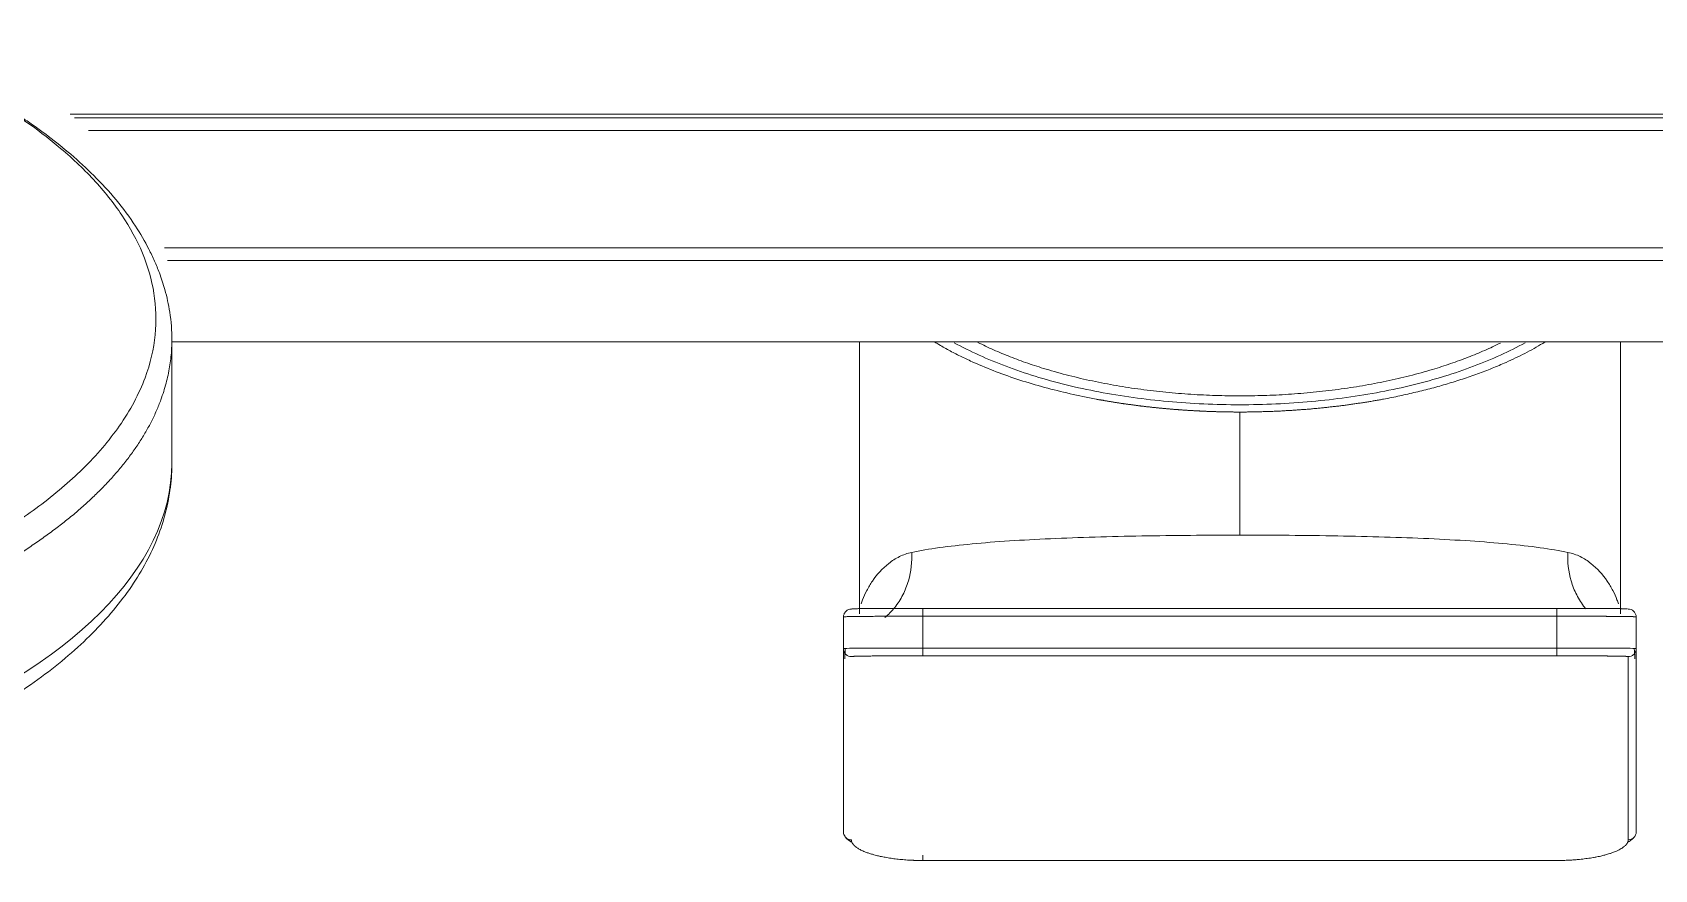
# Model space of a CAD drawing. Header units: millimetres. Extents: x 17284 to 19660, y -6011 to -2651.
# Drawn here: x 18099.6 to 18201.9, y -3517.3 to -3464.5 of the extents above; entities that cross this region are included whole.
import ezdxf

# ---------------------------------------------------------------- set-up
doc = ezdxf.new("R2010")
doc.units = ezdxf.units.MM

msp = doc.modelspace()

# ---------------------------------------------------------------- linework, layer by layer
at = {"linetype": 'Continuous', "lineweight": 18}
for p, q in [((18230.02, -3469.69), (18102, -3469.69)), ((18230.04, -3469.92), (18102.27, -3469.92)), ((18230.01, -3470.73), (18103.16, -3470.73)), ((18230.01, -3478.13), (18107.95, -3478.13)), ((18230.01, -3478.92), (18108.14, -3478.92))]:
    msp.add_line(p, q, dxfattribs=at)
at = {"linetype": 'Continuous', "lineweight": 18, "extrusion": (-1, -2.22045e-16, 0)}
msp.add_line((18108.42, -3491.7, 0), (18108.42, -3483.94, 0), dxfattribs=at)
at = {"linetype": 'Continuous', "lineweight": 18, "extrusion": (-1.22465e-16, -1, 0)}
for p, q in [((18108.42, -3484.06), (18243.82, -3484.06)), ((18151.78, -3484.06), (18151.78, -3501.2)), ((18199.78, -3501.2), (18199.78, -3484.06)), ((18195.78, -3500.86), (18155.78, -3500.86)), ((18150.78, -3501.4), (18150.78, -3503.4)), ((18200.78, -3503.4), (18200.78, -3501.4)), ((18195.78, -3516.76), (18155.78, -3516.76))]:
    msp.add_line(p, q, dxfattribs=at)
at = {"linetype": 'Continuous', "lineweight": 13, "extrusion": (-1.22465e-16, -1, 0)}
for p, q in [((18175.78, -3496.24), (18175.78, -3488.48)), ((18155.78, -3501.36), (18155.78, -3503.36)), ((18195.78, -3501.36), (18155.78, -3501.36)), ((18195.78, -3501.36), (18195.78, -3503.36)), ((18195.78, -3503.36), (18155.78, -3503.36)), ((18155.78, -3503.86), (18195.78, -3503.86)), ((18200.28, -3503.9), (18200.28, -3515.45))]:
    msp.add_line(p, q, dxfattribs=at)
at = {"linetype": 'Continuous', "lineweight": 13}
msp.add_ellipse((18051.16, -3491.7, 0), major_axis=(-57.25, 0), ratio=0.422618, start_param=0.000073, end_param=3.141541, dxfattribs=at)
for points, knots in [([(18059.82, -3506.16, 0), (18059.95, -3506.15, 0), (18060.23, -3506.13, 0), (18060.67, -3506.1, 0), (18061.13, -3506.07, 0), (18061.63, -3506.03, 0), (18062.16, -3505.98, 0), (18062.72, -3505.93, 0), (18063.31, -3505.88, 0), (18063.93, -3505.81, 0), (18064.59, -3505.75, 0), (18065.27, -3505.67, 0), (18065.99, -3505.59, 0), (18066.73, -3505.5, 0), (18067.51, -3505.41, 0), (18068.31, -3505.3, 0), (18069.14, -3505.19, 0), (18070, -3505.06, 0), (18070.88, -3504.93, 0), (18071.79, -3504.78, 0), (18072.73, -3504.63, 0), (18073.68, -3504.45, 0), (18074.66, -3504.27, 0), (18075.66, -3504.07, 0), (18077.39, -3503.71, 0), (18079.95, -3503.11, 0), (18083.43, -3502.17, 0), (18087.2, -3500.96, 0), (18090.77, -3499.58, 0), (18094.11, -3498.05, 0), (18097.19, -3496.38, 0), (18100.21, -3494.37, 0), (18102.98, -3492.02, 0), (18105.3, -3489.3, 0), (18106.82, -3486.46, 0), (18107.48, -3483.64, 0), (18107.4, -3481.01, 0), (18106.68, -3478.48, 0), (18105.37, -3476.08, 0), (18103.58, -3473.83, 0), (18100.87, -3471.28, 0), (18096.85, -3468.48, 0), (18092.65, -3466.35, 0), (18090.1, -3465.27, 0), (18089.67, -3465.09, 0)], [0, 0, 0, 0, 0.003238, 0.006737, 0.010498, 0.014522, 0.018811, 0.023366, 0.028186, 0.033273, 0.038627, 0.044247, 0.050134, 0.056289, 0.06271, 0.069396, 0.076349, 0.083567, 0.091049, 0.098795, 0.106804, 0.115076, 0.123609, 0.132402, 0.141455, 0.169459, 0.202273, 0.239879, 0.282255, 0.317245, 0.357047, 0.401629, 0.450961, 0.505009, 0.563719, 0.614648, 0.663951, 0.711631, 0.757703, 0.802185, 0.84508, 0.914434, 0.985729, 1, 1, 1, 1]), ([(18175.78, -3488.48), (18175.75, -3488.48), (18175.7, -3488.48), (18175.62, -3488.48), (18175.54, -3488.48), (18175.47, -3488.48), (18175.39, -3488.48), (18175.31, -3488.47), (18175.24, -3488.47), (18175.16, -3488.47), (18175.08, -3488.47), (18175, -3488.47), (18174.93, -3488.47), (18174.85, -3488.47), (18174.77, -3488.47), (18174.69, -3488.47), (18174.62, -3488.46), (18174.54, -3488.46), (18174.46, -3488.46), (18174.39, -3488.46), (18174.31, -3488.46), (18174.23, -3488.45), (18174.15, -3488.45), (18174.08, -3488.45), (18174, -3488.45), (18173.92, -3488.44), (18173.84, -3488.44), (18173.77, -3488.44), (18173.69, -3488.44), (18173.61, -3488.43), (18173.54, -3488.43), (18173.46, -3488.43), (18173.38, -3488.42), (18173.3, -3488.42), (18173.23, -3488.41), (18173.15, -3488.41), (18173.07, -3488.41), (18172.99, -3488.4), (18172.92, -3488.4), (18172.84, -3488.39), (18172.76, -3488.39), (18172.69, -3488.39), (18172.61, -3488.38), (18172.53, -3488.38), (18172.45, -3488.37), (18172.38, -3488.37), (18172.3, -3488.36), (18172.22, -3488.36), (18172.15, -3488.35), (18172.07, -3488.34), (18171.99, -3488.34), (18171.92, -3488.33), (18171.84, -3488.33), (18171.76, -3488.32), (18171.68, -3488.32), (18171.61, -3488.31), (18171.53, -3488.3), (18171.45, -3488.3), (18171.38, -3488.29), (18171.3, -3488.28), (18171.22, -3488.28), (18171.15, -3488.27), (18171.07, -3488.26), (18170.99, -3488.26), (18170.92, -3488.25), (18170.84, -3488.24), (18170.76, -3488.23), (18170.69, -3488.23), (18170.61, -3488.22), (18170.53, -3488.21), (18170.46, -3488.2), (18170.38, -3488.2), (18170.31, -3488.19), (18170.23, -3488.18), (18170.15, -3488.17), (18170.08, -3488.16), (18170, -3488.15), (18169.92, -3488.15), (18169.85, -3488.14), (18169.77, -3488.13), (18169.7, -3488.12), (18169.62, -3488.11), (18169.54, -3488.1), (18169.47, -3488.09), (18169.39, -3488.08), (18169.32, -3488.07), (18169.24, -3488.06), (18169.17, -3488.05), (18169.09, -3488.04), (18169.02, -3488.03), (18168.94, -3488.02), (18168.86, -3488.01), (18168.79, -3488), (18168.71, -3487.99), (18168.64, -3487.98), (18168.56, -3487.97), (18168.49, -3487.96), (18168.41, -3487.95), (18168.34, -3487.94), (18168.26, -3487.93), (18168.19, -3487.91), (18168.11, -3487.9), (18168.04, -3487.89), (18167.97, -3487.88), (18167.89, -3487.87), (18167.82, -3487.86), (18167.74, -3487.84), (18167.67, -3487.83), (18167.59, -3487.82), (18167.52, -3487.81), (18167.44, -3487.8), (18167.37, -3487.78), (18167.3, -3487.77), (18167.22, -3487.76), (18167.15, -3487.74), (18167.08, -3487.73), (18167, -3487.72), (18166.93, -3487.71), (18166.85, -3487.69), (18166.78, -3487.68), (18166.18, -3487.57), (18165.05, -3487.33), (18163.44, -3486.93), (18161.88, -3486.47), (18160.38, -3485.94), (18159.18, -3485.44), (18158.23, -3485), (18157.5, -3484.63), (18156.94, -3484.31), (18156.62, -3484.12), (18156.54, -3484.07)], [0, 0, 0, 0, 0.003373, 0.006746, 0.01012, 0.013495, 0.016871, 0.020247, 0.023625, 0.027003, 0.030382, 0.033761, 0.037142, 0.040523, 0.043905, 0.047288, 0.050672, 0.054057, 0.057442, 0.060828, 0.064216, 0.067604, 0.070993, 0.074383, 0.077774, 0.081165, 0.084558, 0.087952, 0.091346, 0.094742, 0.098138, 0.101535, 0.104934, 0.108333, 0.111733, 0.115134, 0.118537, 0.12194, 0.125344, 0.128749, 0.132156, 0.135563, 0.138971, 0.142381, 0.145791, 0.149203, 0.152615, 0.156029, 0.159443, 0.162859, 0.166276, 0.169694, 0.173113, 0.176533, 0.179955, 0.183377, 0.186801, 0.190225, 0.193651, 0.197078, 0.200506, 0.203936, 0.207366, 0.210798, 0.214231, 0.217665, 0.2211, 0.224537, 0.227975, 0.231414, 0.234854, 0.238295, 0.241738, 0.245182, 0.248627, 0.252074, 0.255521, 0.258971, 0.262421, 0.265873, 0.269325, 0.27278, 0.276235, 0.279692, 0.28315, 0.28661, 0.290071, 0.293533, 0.296997, 0.300462, 0.303928, 0.307396, 0.310865, 0.314336, 0.317807, 0.321281, 0.324756, 0.328232, 0.331709, 0.335188, 0.338669, 0.342151, 0.345634, 0.349119, 0.352605, 0.356093, 0.359582, 0.363073, 0.366565, 0.370059, 0.373554, 0.377051, 0.380549, 0.384049, 0.387551, 0.391054, 0.394558, 0.398064, 0.401572, 0.405081, 0.408591, 0.488495, 0.570299, 0.654073, 0.739881, 0.827782, 0.876829, 0.927353, 0.979363, 1, 1, 1, 1]), ([(18193.78, -3484.11), (18193.29, -3484.38), (18191.73, -3485.16), (18188.76, -3486.28), (18184.71, -3487.28), (18180.33, -3487.88), (18175.78, -3488.09), (18171.22, -3487.88), (18166.84, -3487.28), (18162.79, -3486.28), (18159.82, -3485.16), (18158.26, -3484.38), (18157.77, -3484.11)], [0, 0, 0, 0, 0.056123, 0.167092, 0.278061, 0.389031, 0.5, 0.610969, 0.721939, 0.832908, 0.943877, 1, 1, 1, 1]), ([(18195.01, -3484.07), (18194.97, -3484.1), (18194.57, -3484.34), (18193.79, -3484.78), (18192.7, -3485.3), (18191.7, -3485.72), (18190.78, -3486.08), (18189.84, -3486.4), (18188.88, -3486.7), (18187.9, -3486.98), (18186.89, -3487.23), (18185.88, -3487.46), (18185.15, -3487.61), (18184.71, -3487.69), (18184.58, -3487.71), (18184.45, -3487.74), (18184.31, -3487.76), (18184.18, -3487.78), (18184.05, -3487.81), (18183.91, -3487.83), (18183.78, -3487.85), (18183.64, -3487.87), (18183.51, -3487.89), (18183.38, -3487.91), (18183.24, -3487.93), (18183.11, -3487.95), (18182.97, -3487.97), (18182.83, -3487.99), (18182.7, -3488.01), (18182.56, -3488.03), (18182.43, -3488.05), (18182.29, -3488.07), (18182.15, -3488.08), (18182.02, -3488.1), (18181.88, -3488.12), (18181.74, -3488.13), (18181.61, -3488.15), (18181.47, -3488.16), (18181.33, -3488.18), (18181.19, -3488.19), (18181.06, -3488.21), (18180.92, -3488.22), (18180.78, -3488.24), (18180.64, -3488.25), (18180.51, -3488.26), (18180.37, -3488.27), (18180.23, -3488.29), (18180.09, -3488.3), (18179.95, -3488.31), (18179.81, -3488.32), (18179.67, -3488.33), (18179.54, -3488.34), (18179.4, -3488.35), (18179.26, -3488.36), (18179.12, -3488.37), (18178.98, -3488.38), (18178.84, -3488.39), (18178.7, -3488.39), (18178.56, -3488.4), (18178.42, -3488.41), (18178.28, -3488.42), (18178.14, -3488.42), (18178.01, -3488.43), (18177.87, -3488.44), (18177.73, -3488.44), (18177.59, -3488.45), (18177.45, -3488.45), (18177.31, -3488.45), (18177.17, -3488.46), (18177.03, -3488.46), (18176.89, -3488.47), (18176.75, -3488.47), (18176.61, -3488.47), (18176.47, -3488.47), (18176.33, -3488.47), (18176.19, -3488.48), (18176.05, -3488.48), (18175.92, -3488.48), (18175.82, -3488.48), (18175.78, -3488.48)], [0, 0, 0, 0, 0.009536, 0.092544, 0.17176, 0.226978, 0.281371, 0.334951, 0.387735, 0.439737, 0.490974, 0.541461, 0.591217, 0.597548, 0.603875, 0.610196, 0.616512, 0.622824, 0.62913, 0.635431, 0.641728, 0.64802, 0.654307, 0.660589, 0.666867, 0.673139, 0.679408, 0.685671, 0.69193, 0.698185, 0.704435, 0.710681, 0.716922, 0.723159, 0.729392, 0.73562, 0.741845, 0.748065, 0.75428, 0.760492, 0.7667, 0.772904, 0.779103, 0.785299, 0.791491, 0.797679, 0.803863, 0.810044, 0.816221, 0.822394, 0.828563, 0.834729, 0.840891, 0.84705, 0.853205, 0.859357, 0.865505, 0.87165, 0.877792, 0.883931, 0.890066, 0.896198, 0.902327, 0.908453, 0.914576, 0.920696, 0.926813, 0.932927, 0.939038, 0.945146, 0.951252, 0.957354, 0.963454, 0.969552, 0.975646, 0.981739, 0.987828, 0.993915, 1, 1, 1, 1]), ([(18175.78, -3496.24), (18173.7, -3496.24), (18171.61, -3496.26), (18168.59, -3496.31), (18167.61, -3496.34), (18165.68, -3496.39), (18164.74, -3496.43), (18162.94, -3496.51), (18162.07, -3496.55), (18160.42, -3496.66), (18158.85, -3496.79), (18156.77, -3497.02), (18155.61, -3497.22), (18155.09, -3497.33)], [0, 0, 0, 0, 0.25, 0.25, 0.375, 0.375, 0.5, 0.5, 0.625, 0.625, 0.75, 0.875, 1, 1, 1, 1]), ([(18196.47, -3497.33), (18195.41, -3497.11), (18193.48, -3496.85), (18190.34, -3496.6), (18186.85, -3496.41), (18183, -3496.3), (18178.89, -3496.25), (18176.82, -3496.24), (18175.78, -3496.24), (18175.78, -3496.24)], [0, 0, 0, 0, 0.249991, 0.374987, 0.499982, 0.749973, 0.874969, 0.999965, 1, 1, 1, 1]), ([(18155.09, -3497.33), (18154.81, -3497.39), (18154.29, -3497.57), (18153.4, -3498.15), (18152.71, -3498.93), (18152.23, -3499.74), (18152.01, -3500.23), (18151.92, -3500.5), (18151.9, -3500.58)], [0, 0, 0, 0, 0.153953, 0.307905, 0.615811, 0.769764, 0.923716, 1, 1, 1, 1]), ([(18153.39, -3501.44), (18153.61, -3501.26), (18154.04, -3500.82), (18154.55, -3500.02), (18155.02, -3498.83), (18155.11, -3497.9), (18155.09, -3497.33)], [0, 0, 0, 0, 0.19565, 0.396912, 0.598174, 1, 1, 1, 1]), ([(18196.47, -3497.33), (18196.44, -3497.9), (18196.53, -3498.84), (18197, -3500.03), (18197.36, -3500.59), (18197.58, -3500.86), (18197.61, -3500.89)], [0, 0, 0, 0, 0.485828, 0.728981, 0.972135, 1, 1, 1, 1]), ([(18199.66, -3500.58), (18199.63, -3500.5), (18199.54, -3500.23), (18199.32, -3499.74), (18198.84, -3498.93), (18198.16, -3498.15), (18197.27, -3497.57), (18196.75, -3497.39), (18196.47, -3497.33)], [0, 0, 0, 0, 0.07671, 0.230592, 0.384473, 0.692237, 0.846118, 1, 1, 1, 1]), ([(18155.78, -3500.86), (18155.78, -3500.86), (18155.78, -3500.86), (18155.78, -3500.88), (18155.78, -3500.88), (18155.78, -3500.91), (18155.78, -3500.93), (18155.78, -3500.96), (18155.78, -3500.98), (18155.78, -3501.03), (18155.78, -3501.05), (18155.78, -3501.11), (18155.78, -3501.14), (18155.78, -3501.2), (18155.78, -3501.23), (18155.78, -3501.29), (18155.78, -3501.33), (18155.78, -3501.36)], [0, 0, 0, 0, 0.125, 0.125, 0.25, 0.25, 0.375, 0.375, 0.5, 0.5, 0.625, 0.625, 0.75, 0.75, 0.875, 0.875, 1, 1, 1, 1]), ([(18195.78, -3500.86), (18195.78, -3500.86), (18195.78, -3500.88), (18195.78, -3500.99), (18195.78, -3501.17), (18195.78, -3501.3), (18195.78, -3501.36)], [0, 0, 0, 0, 0.249564, 0.49971, 0.749856, 1, 1, 1, 1]), ([(18150.87, -3501.39), (18150.86, -3501.39), (18150.84, -3501.39), (18150.79, -3501.4), (18150.78, -3501.4), (18150.78, -3501.4)], [0, 0, 0, 0, 0.251147, 0.251147, 1, 1, 1, 1]), ([(18200.78, -3501.4), (18200.78, -3501.4), (18200.78, -3501.4), (18200.78, -3501.4), (18200.78, -3501.4), (18200.77, -3501.4), (18200.77, -3501.4), (18200.77, -3501.4), (18200.77, -3501.4), (18200.77, -3501.4), (18200.77, -3501.4), (18200.76, -3501.4), (18200.76, -3501.4), (18200.76, -3501.4), (18200.76, -3501.4), (18200.75, -3501.4), (18200.75, -3501.39), (18200.74, -3501.39), (18200.74, -3501.39), (18200.73, -3501.39), (18200.73, -3501.39), (18200.72, -3501.39), (18200.72, -3501.39), (18200.71, -3501.39), (18200.71, -3501.39), (18200.7, -3501.39), (18200.69, -3501.39), (18200.69, -3501.39), (18200.68, -3501.39), (18200.68, -3501.39), (18200.68, -3501.39)], [0, 0, 0, 0, 0.03463, 0.069444, 0.104442, 0.139623, 0.174987, 0.210535, 0.246267, 0.282183, 0.318282, 0.354564, 0.39103, 0.42768, 0.464513, 0.50153, 0.538731, 0.576115, 0.613683, 0.651434, 0.689369, 0.727487, 0.765789, 0.804275, 0.842944, 0.881797, 0.920834, 0.960054, 0.999457, 1, 1, 1, 1]), ([(18150.78, -3503.4), (18150.78, -3503.46), (18150.8, -3503.59), (18150.91, -3503.77), (18151.09, -3503.88), (18151.22, -3503.9), (18151.28, -3503.9)], [0, 0, 0, 0, 0.25031, 0.500619, 0.750929, 1, 1, 1, 1]), ([(18155.78, -3503.36), (18155.78, -3503.39), (18155.78, -3503.42), (18155.78, -3503.49), (18155.78, -3503.52), (18155.78, -3503.58), (18155.78, -3503.61), (18155.78, -3503.66), (18155.78, -3503.69), (18155.78, -3503.74), (18155.78, -3503.76), (18155.78, -3503.79), (18155.78, -3503.81), (18155.78, -3503.83), (18155.78, -3503.84), (18155.78, -3503.86), (18155.78, -3503.86), (18155.78, -3503.86)], [0, 0, 0, 0, 0.125, 0.125, 0.25, 0.25, 0.375, 0.375, 0.5, 0.5, 0.625, 0.625, 0.75, 0.75, 0.875, 0.875, 1, 1, 1, 1]), ([(18195.78, -3503.36), (18195.78, -3503.42), (18195.78, -3503.55), (18195.78, -3503.72), (18195.78, -3503.84), (18195.78, -3503.86), (18195.78, -3503.86)], [0, 0, 0, 0, 0.250301, 0.500614, 0.750926, 1, 1, 1, 1]), ([(18200.28, -3503.9), (18200.33, -3503.9), (18200.46, -3503.88), (18200.64, -3503.77), (18200.75, -3503.59), (18200.78, -3503.46), (18200.78, -3503.4)], [0, 0, 0, 0, 0.249074, 0.499386, 0.749699, 1, 1, 1, 1]), ([(18150.78, -3514.97), (18150.78, -3515.01), (18150.78, -3515.04), (18150.79, -3515.1), (18150.8, -3515.13), (18150.83, -3515.19), (18150.84, -3515.22), (18150.88, -3515.27), (18150.9, -3515.29), (18150.95, -3515.34), (18150.97, -3515.36), (18151.03, -3515.39), (18151.05, -3515.41), (18151.11, -3515.43), (18151.15, -3515.44), (18151.21, -3515.45), (18151.24, -3515.45), (18151.28, -3515.45)], [0, 0, 0, 0, 0.125, 0.125, 0.25, 0.25, 0.375, 0.375, 0.5, 0.5, 0.625, 0.625, 0.75, 0.75, 0.875, 0.875, 1, 1, 1, 1])]:
    msp.add_open_spline(points, degree=3, knots=knots, dxfattribs=at)
at = {"linetype": 'Continuous', "lineweight": 18}
for points, knots in [([(18108.42, -3483.94, 0), (18108.42, -3483.35, 0), (18108.34, -3482.29, 0), (18108.03, -3480.87, 0), (18107.68, -3479.8, 0), (18107.33, -3478.95, 0), (18106.86, -3477.96, 0), (18106.11, -3476.67, 0), (18104.96, -3475.11, 0), (18103.57, -3473.61, 0), (18102.12, -3472.27, 0), (18100.7, -3471.13, 0), (18099.52, -3470.28, 0), (18098.46, -3469.57, 0), (18097.38, -3468.89, 0), (18095.87, -3468.01, 0), (18093.88, -3466.96, 0), (18091.33, -3465.77, 0), (18089.38, -3464.96, 0), (18088.29, -3464.55, 0)], [0, 0, 0, 0, 0.076392, 0.138227, 0.185277, 0.218904, 0.253388, 0.32074, 0.399442, 0.474931, 0.542678, 0.602882, 0.655539, 0.682552, 0.721231, 0.772198, 0.835513, 0.911386, 1, 1, 1, 1]), ([(18108.42, -3483.94, 0), (18108.42, -3484.16, 0), (18108.4, -3484.73, 0), (18108.29, -3485.64, 0), (18108.07, -3486.67, 0), (18107.78, -3487.59, 0), (18107.46, -3488.39, 0), (18107.14, -3489.07, 0), (18106.78, -3489.73, 0), (18106.38, -3490.38, 0), (18105.94, -3491.03, 0), (18105.46, -3491.66, 0), (18104.95, -3492.28, 0), (18104.4, -3492.89, 0), (18103.82, -3493.49, 0), (18103.21, -3494.07, 0), (18102.57, -3494.65, 0), (18101.89, -3495.21, 0), (18101.2, -3495.76, 0), (18100.47, -3496.29, 0), (18099.72, -3496.82, 0), (18098.95, -3497.33, 0), (18098.16, -3497.82, 0), (18097.34, -3498.31, 0), (18096.51, -3498.78, 0), (18095.66, -3499.23, 0), (18094.79, -3499.68, 0), (18093.9, -3500.11, 0), (18093, -3500.52, 0), (18092.09, -3500.93, 0), (18091.17, -3501.32, 0), (18090.23, -3501.7, 0), (18089.29, -3502.06, 0), (18088.34, -3502.41, 0), (18087.38, -3502.75, 0), (18086.41, -3503.08, 0), (18085.44, -3503.39, 0), (18084.46, -3503.7, 0), (18083.48, -3503.99, 0), (18082.5, -3504.26, 0), (18081.51, -3504.53, 0), (18080.53, -3504.79, 0), (18079.54, -3505.03, 0), (18078.55, -3505.26, 0), (18077.57, -3505.48, 0), (18076.59, -3505.69, 0), (18075.61, -3505.89, 0), (18074.63, -3506.08, 0), (18073.66, -3506.26, 0), (18072.7, -3506.43, 0), (18071.74, -3506.59, 0), (18070.78, -3506.74, 0), (18069.83, -3506.88, 0), (18068.89, -3507.01, 0), (18067.96, -3507.14, 0), (18067.04, -3507.25, 0), (18066.12, -3507.36, 0), (18065.21, -3507.46, 0), (18064.32, -3507.55, 0), (18063.43, -3507.63, 0), (18062.55, -3507.71, 0), (18061.69, -3507.78, 0), (18060.83, -3507.84, 0), (18060.26, -3507.88, 0), (18059.98, -3507.9, 0)], [0, 0, 0, 0, 0.019619, 0.049202, 0.079313, 0.109952, 0.130093, 0.150066, 0.16987, 0.189506, 0.208974, 0.228274, 0.247406, 0.266369, 0.285164, 0.30379, 0.322249, 0.340539, 0.358661, 0.376614, 0.3944, 0.412017, 0.429466, 0.446747, 0.463859, 0.480803, 0.497579, 0.514186, 0.530626, 0.546897, 0.563, 0.578934, 0.594701, 0.610299, 0.625728, 0.64099, 0.656083, 0.671008, 0.685765, 0.700354, 0.714774, 0.729026, 0.74311, 0.757025, 0.770772, 0.784351, 0.797762, 0.811004, 0.824079, 0.836984, 0.849722, 0.862292, 0.874693, 0.886926, 0.89899, 0.910886, 0.922615, 0.934174, 0.945566, 0.956789, 0.967844, 0.978731, 0.98945, 1, 1, 1, 1]), ([(17993.93, -3491.62, 0), (17993.92, -3491.94, 0), (17993.93, -3492.78, 0), (17994.12, -3494.14, 0), (17994.53, -3495.68, 0), (17995.13, -3497.19, 0), (17995.92, -3498.69, 0), (17996.91, -3500.16, 0), (17998.09, -3501.6, 0), (17999.47, -3503, 0), (18001.04, -3504.37, 0), (18002.79, -3505.68, 0), (18004.7, -3506.94, 0), (18006.78, -3508.14, 0), (18009.02, -3509.27, 0), (18011.39, -3510.34, 0), (18013.9, -3511.34, 0), (18016.53, -3512.27, 0), (18019.28, -3513.13, 0), (18022.14, -3513.91, 0), (18025.09, -3514.61, 0), (18028.13, -3515.24, 0), (18031.25, -3515.79, 0), (18034.43, -3516.26, 0), (18037.67, -3516.64, 0), (18040.96, -3516.94, 0), (18044.28, -3517.16, 0), (18047.62, -3517.29, 0), (18050.97, -3517.34, 0), (18054.33, -3517.3, 0), (18057.67, -3517.18, 0), (18061, -3516.97, 0), (18064.28, -3516.68, 0), (18067.53, -3516.31, 0), (18070.72, -3515.85, 0), (18073.84, -3515.31, 0), (18076.89, -3514.69, 0), (18079.85, -3514, 0), (18082.71, -3513.22, 0), (18085.47, -3512.38, 0), (18088.11, -3511.46, 0), (18090.63, -3510.47, 0), (18093.02, -3509.41, 0), (18095.26, -3508.29, 0), (18097.36, -3507.1, 0), (18099.31, -3505.84, 0), (18101.09, -3504.53, 0), (18102.7, -3503.15, 0), (18104.12, -3501.72, 0), (18105.36, -3500.24, 0), (18106.39, -3498.72, 0), (18107.22, -3497.17, 0), (18107.83, -3495.59, 0), (18108.23, -3494.01, 0), (18108.4, -3492.71, 0), (18108.42, -3491.94, 0), (18108.42, -3491.7, 0)], [0, 0, 0, 0, 0.010809, 0.028256, 0.045745, 0.063412, 0.081356, 0.099627, 0.118222, 0.137091, 0.15616, 0.175349, 0.194596, 0.213851, 0.233083, 0.252282, 0.271444, 0.290568, 0.309658, 0.328716, 0.347746, 0.366753, 0.385739, 0.404708, 0.423664, 0.442608, 0.461544, 0.480475, 0.499402, 0.518328, 0.537255, 0.556185, 0.57512, 0.594063, 0.613017, 0.631983, 0.650966, 0.669968, 0.688993, 0.708045, 0.727129, 0.746247, 0.765406, 0.784606, 0.803851, 0.823136, 0.842454, 0.861777, 0.881057, 0.900228, 0.919205, 0.937901, 0.956254, 0.974254, 0.991954, 1, 1, 1, 1]), ([(18151.28, -3500.9), (18151.22, -3500.9), (18151.09, -3500.92), (18150.91, -3501.04), (18150.8, -3501.22), (18150.78, -3501.34), (18150.78, -3501.4)], [0, 0, 0, 0, 0.249368, 0.499579, 0.749789, 1, 1, 1, 1]), ([(18155.78, -3500.86), (18155.77, -3500.86), (18155.74, -3500.86), (18155.71, -3500.86), (18155.68, -3500.86), (18155.65, -3500.86), (18155.61, -3500.86), (18155.58, -3500.86), (18155.54, -3500.86), (18155.51, -3500.86), (18155.47, -3500.86), (18155.43, -3500.86), (18155.4, -3500.86), (18155.36, -3500.86), (18155.32, -3500.86), (18155.28, -3500.86), (18155.24, -3500.86), (18155.2, -3500.86), (18155.16, -3500.86), (18155.12, -3500.86), (18155.07, -3500.86), (18155.03, -3500.86), (18154.99, -3500.86), (18154.94, -3500.86), (18154.9, -3500.86), (18154.85, -3500.86), (18154.81, -3500.86), (18154.76, -3500.86), (18154.72, -3500.86), (18154.67, -3500.86), (18154.62, -3500.86), (18154.57, -3500.86), (18154.53, -3500.86), (18154.48, -3500.86), (18154.43, -3500.86), (18154.38, -3500.86), (18154.33, -3500.86), (18154.28, -3500.86), (18154.23, -3500.86), (18154.17, -3500.86), (18154.12, -3500.86), (18153.95, -3500.86), (18153.66, -3500.86), (18153.28, -3500.86), (18152.91, -3500.86), (18152.65, -3500.86), (18152.46, -3500.87), (18152.34, -3500.87), (18152.23, -3500.87), (18152.12, -3500.87), (18152.04, -3500.87), (18151.97, -3500.87), (18151.91, -3500.87), (18151.82, -3500.87), (18151.71, -3500.88), (18151.61, -3500.88), (18151.52, -3500.88), (18151.44, -3500.88), (18151.37, -3500.89), (18151.34, -3500.89), (18151.32, -3500.89), (18151.31, -3500.89), (18151.31, -3500.89)], [0, 0, 0, 0, 0.004778, 0.009653, 0.014626, 0.019696, 0.024863, 0.030128, 0.03549, 0.040949, 0.046506, 0.05216, 0.057912, 0.06376, 0.069706, 0.075749, 0.081889, 0.088127, 0.094461, 0.100893, 0.107423, 0.114049, 0.120773, 0.127594, 0.134512, 0.141528, 0.148641, 0.155851, 0.163159, 0.170563, 0.178066, 0.185665, 0.193362, 0.201156, 0.209047, 0.217036, 0.225122, 0.233306, 0.241586, 0.249964, 0.258439, 0.267012, 0.335403, 0.403724, 0.47198, 0.540208, 0.567717, 0.595193, 0.622639, 0.650058, 0.677451, 0.688975, 0.70834, 0.735553, 0.770624, 0.813555, 0.853761, 0.893965, 0.934162, 0.974347, 0.988598, 1, 1, 1, 1]), ([(18200.23, -3500.89), (18200.22, -3500.89), (18200.22, -3500.89), (18200.21, -3500.89), (18200.2, -3500.89), (18200.2, -3500.89), (18200.19, -3500.89), (18200.18, -3500.89), (18200.17, -3500.89), (18200.15, -3500.89), (18200.14, -3500.89), (18200.13, -3500.89), (18200.11, -3500.88), (18200.1, -3500.88), (18200.08, -3500.88), (18200.07, -3500.88), (18200.05, -3500.88), (18200.03, -3500.88), (18200.01, -3500.88), (18199.99, -3500.88), (18199.97, -3500.88), (18199.95, -3500.88), (18199.92, -3500.88), (18199.9, -3500.88), (18199.87, -3500.88), (18199.85, -3500.88), (18199.82, -3500.88), (18199.79, -3500.87), (18199.76, -3500.87), (18199.72, -3500.87), (18199.69, -3500.87), (18199.66, -3500.87), (18199.62, -3500.87), (18199.58, -3500.87), (18199.54, -3500.87), (18199.5, -3500.87), (18199.46, -3500.87), (18199.42, -3500.87), (18199.38, -3500.87), (18199.33, -3500.87), (18199.28, -3500.87), (18199.23, -3500.87), (18199.18, -3500.87), (18199.13, -3500.87), (18199.07, -3500.87), (18199.02, -3500.87), (18198.96, -3500.86), (18198.9, -3500.86), (18198.84, -3500.86), (18198.78, -3500.86), (18198.71, -3500.86), (18198.64, -3500.86), (18198.56, -3500.86), (18198.48, -3500.86), (18198.39, -3500.86), (18198.25, -3500.86), (18198.03, -3500.86), (18197.68, -3500.86), (18197.39, -3500.86), (18197.22, -3500.86), (18197.21, -3500.86), (18197.2, -3500.86), (18197.19, -3500.86), (18197.18, -3500.86), (18197.17, -3500.86), (18197.16, -3500.86), (18197.14, -3500.86), (18197.12, -3500.86), (18197.11, -3500.86), (18197.09, -3500.86), (18197.07, -3500.86), (18197.05, -3500.86), (18197.03, -3500.86), (18197, -3500.86), (18196.98, -3500.86), (18196.95, -3500.86), (18196.92, -3500.86), (18196.9, -3500.86), (18196.87, -3500.86), (18196.84, -3500.86), (18196.8, -3500.86), (18196.77, -3500.86), (18196.74, -3500.86), (18196.7, -3500.86), (18196.66, -3500.86), (18196.62, -3500.86), (18196.58, -3500.86), (18196.54, -3500.86), (18196.5, -3500.86), (18196.46, -3500.86), (18196.41, -3500.86), (18196.37, -3500.86), (18196.32, -3500.86), (18196.27, -3500.86), (18196.22, -3500.86), (18196.17, -3500.86), (18196.12, -3500.86), (18196.06, -3500.86), (18196.01, -3500.86), (18195.95, -3500.86), (18195.89, -3500.86), (18195.84, -3500.86), (18195.8, -3500.86), (18195.78, -3500.86)], [0, 0, 0, 0, 0.004939, 0.01221, 0.019612, 0.027144, 0.034807, 0.0426, 0.050524, 0.058578, 0.066763, 0.075078, 0.083524, 0.0921, 0.100806, 0.109643, 0.11861, 0.127707, 0.136934, 0.146292, 0.15578, 0.165398, 0.175146, 0.185024, 0.195032, 0.20517, 0.215437, 0.225834, 0.23636, 0.247016, 0.257801, 0.268715, 0.279758, 0.290929, 0.30223, 0.313659, 0.325218, 0.336905, 0.348721, 0.360665, 0.372739, 0.384942, 0.397275, 0.409738, 0.42233, 0.435054, 0.447909, 0.460897, 0.474017, 0.48727, 0.500658, 0.516013, 0.531372, 0.546736, 0.562104, 0.583758, 0.625453, 0.687214, 0.769038, 0.770166, 0.771486, 0.772997, 0.774701, 0.776596, 0.778684, 0.780963, 0.783433, 0.786096, 0.788951, 0.791997, 0.795235, 0.798665, 0.802287, 0.8061, 0.810105, 0.814302, 0.818691, 0.823271, 0.828043, 0.833006, 0.838162, 0.843508, 0.849046, 0.854776, 0.860697, 0.866809, 0.873113, 0.879608, 0.886294, 0.893172, 0.900241, 0.907501, 0.914953, 0.922596, 0.93043, 0.938455, 0.946672, 0.95508, 0.96368, 0.972472, 0.981456, 0.990632, 1, 1, 1, 1]), ([(18200.78, -3501.4), (18200.78, -3501.34), (18200.75, -3501.22), (18200.64, -3501.04), (18200.46, -3500.92), (18200.33, -3500.9), (18200.28, -3500.9)], [0, 0, 0, 0, 0.250144, 0.50029, 0.750436, 1, 1, 1, 1]), ([(18155.78, -3501.36), (18155.56, -3501.36), (18155.35, -3501.36), (18154.94, -3501.36), (18154.74, -3501.36), (18154.36, -3501.36), (18154.17, -3501.36), (18153.8, -3501.36), (18153.63, -3501.36), (18153.3, -3501.36), (18153.14, -3501.36), (18152.83, -3501.36), (18152.69, -3501.36), (18152.42, -3501.37), (18152.3, -3501.37), (18152.06, -3501.37), (18151.95, -3501.37), (18151.75, -3501.37), (18151.66, -3501.37), (18151.49, -3501.37), (18151.41, -3501.38), (18151.27, -3501.38), (18151.21, -3501.38), (18151.1, -3501.38), (18151.05, -3501.38), (18150.96, -3501.38), (18150.93, -3501.39), (18150.89, -3501.39), (18150.88, -3501.39), (18150.87, -3501.39)], [0, 0, 0, 0, 0.075023, 0.075023, 0.150046, 0.150046, 0.225069, 0.225069, 0.300092, 0.300092, 0.375115, 0.375115, 0.450138, 0.450138, 0.525161, 0.525161, 0.600184, 0.600184, 0.675207, 0.675207, 0.75023, 0.75023, 0.825253, 0.825253, 0.900276, 0.900276, 0.975299, 0.975299, 1, 1, 1, 1]), ([(18200.68, -3501.39), (18200.68, -3501.39), (18200.67, -3501.39), (18200.66, -3501.39), (18200.65, -3501.39), (18200.65, -3501.39), (18200.64, -3501.39), (18200.63, -3501.39), (18200.62, -3501.39), (18200.61, -3501.39), (18200.6, -3501.39), (18200.58, -3501.38), (18200.57, -3501.38), (18200.56, -3501.38), (18200.55, -3501.38), (18200.54, -3501.38), (18200.52, -3501.38), (18200.51, -3501.38), (18200.5, -3501.38), (18200.48, -3501.38), (18200.47, -3501.38), (18200.45, -3501.38), (18200.44, -3501.38), (18200.42, -3501.38), (18200.41, -3501.38), (18200.39, -3501.38), (18200.37, -3501.38), (18200.36, -3501.38), (18200.34, -3501.38), (18200.32, -3501.38), (18200.3, -3501.38), (18200.28, -3501.38), (18200.26, -3501.38), (18200.24, -3501.38), (18200.22, -3501.38), (18200.2, -3501.38), (18200.18, -3501.38), (18200.16, -3501.38), (18200.14, -3501.38), (18200.11, -3501.37), (18200.09, -3501.37), (18200.07, -3501.37), (18200.04, -3501.37), (18200.02, -3501.37), (18199.99, -3501.37), (18199.97, -3501.37), (18199.94, -3501.37), (18199.92, -3501.37), (18199.89, -3501.37), (18199.86, -3501.37), (18199.83, -3501.37), (18199.81, -3501.37), (18199.78, -3501.37), (18199.75, -3501.37), (18199.72, -3501.37), (18199.69, -3501.37), (18199.66, -3501.37), (18199.63, -3501.37), (18199.59, -3501.37), (18199.56, -3501.37), (18199.53, -3501.37), (18199.5, -3501.37), (18199.46, -3501.37), (18199.43, -3501.37), (18199.39, -3501.37), (18199.36, -3501.37), (18199.32, -3501.37), (18199.29, -3501.37), (18199.25, -3501.37), (18199.21, -3501.37), (18199.18, -3501.37), (18199.14, -3501.37), (18199.1, -3501.37), (18199.06, -3501.37), (18199.02, -3501.37), (18198.98, -3501.37), (18198.94, -3501.37), (18198.9, -3501.36), (18198.86, -3501.36), (18198.81, -3501.36), (18198.77, -3501.36), (18198.73, -3501.36), (18198.69, -3501.36), (18198.64, -3501.36), (18198.6, -3501.36), (18198.55, -3501.36), (18198.51, -3501.36), (18198.46, -3501.36), (18198.41, -3501.36), (18198.37, -3501.36), (18198.32, -3501.36), (18198.27, -3501.36), (18198.22, -3501.36), (18198.18, -3501.36), (18198.13, -3501.36), (18198.08, -3501.36), (18198.03, -3501.36), (18197.98, -3501.36), (18197.93, -3501.36), (18197.87, -3501.36), (18197.82, -3501.36), (18197.77, -3501.36), (18197.72, -3501.36), (18197.66, -3501.36), (18197.61, -3501.36), (18197.56, -3501.36), (18197.5, -3501.36), (18197.45, -3501.36), (18197.39, -3501.36), (18197.34, -3501.36), (18197.28, -3501.36), (18197.22, -3501.36), (18197.17, -3501.36), (18197.11, -3501.36), (18197.05, -3501.36), (18197, -3501.36), (18196.94, -3501.36), (18196.88, -3501.36), (18196.82, -3501.36), (18196.76, -3501.36), (18196.7, -3501.36), (18196.64, -3501.36), (18196.58, -3501.36), (18196.52, -3501.36), (18196.46, -3501.36), (18196.4, -3501.36), (18196.34, -3501.36), (18196.28, -3501.36), (18196.21, -3501.36), (18196.15, -3501.36), (18196.09, -3501.36), (18196.03, -3501.36), (18195.97, -3501.36), (18195.9, -3501.36), (18195.84, -3501.36), (18195.8, -3501.36), (18195.78, -3501.36)], [0, 0, 0, 0, 0.005625, 0.011356, 0.017112, 0.022896, 0.028705, 0.034541, 0.040404, 0.046293, 0.052209, 0.05815, 0.064119, 0.070114, 0.076135, 0.082183, 0.088257, 0.094358, 0.100485, 0.106638, 0.112818, 0.119025, 0.125258, 0.131517, 0.137803, 0.144116, 0.150454, 0.15682, 0.163211, 0.169629, 0.176074, 0.182545, 0.189043, 0.195567, 0.202117, 0.208694, 0.215297, 0.221927, 0.228583, 0.235266, 0.241975, 0.248711, 0.255473, 0.262262, 0.269077, 0.275918, 0.282786, 0.28968, 0.296601, 0.303548, 0.310522, 0.317522, 0.324549, 0.331602, 0.338682, 0.345788, 0.35292, 0.360079, 0.367265, 0.374477, 0.381715, 0.38898, 0.396271, 0.403589, 0.410933, 0.418304, 0.425701, 0.433124, 0.440574, 0.448051, 0.455554, 0.463083, 0.470639, 0.478221, 0.48583, 0.493465, 0.501127, 0.508815, 0.51653, 0.524271, 0.532038, 0.539832, 0.547652, 0.555499, 0.563373, 0.571273, 0.579199, 0.587152, 0.595131, 0.603136, 0.611169, 0.619227, 0.627312, 0.635424, 0.643562, 0.651726, 0.659917, 0.668134, 0.676378, 0.684648, 0.692945, 0.701268, 0.709618, 0.717994, 0.726396, 0.734825, 0.743281, 0.751763, 0.760271, 0.768806, 0.777367, 0.785955, 0.794569, 0.80321, 0.811877, 0.820571, 0.829291, 0.838037, 0.84681, 0.85561, 0.864436, 0.873288, 0.882167, 0.891072, 0.900004, 0.908962, 0.917947, 0.926958, 0.935996, 0.94506, 0.95415, 0.963267, 0.972411, 0.981581, 0.990777, 1, 1, 1, 1]), ([(18150.9, -3503.37), (18150.9, -3503.42), (18150.89, -3503.46), (18150.87, -3503.68), (18150.87, -3503.86), (18150.87, -3504.04)], [0, 0, 0, 0, 0.209173, 0.209173, 1, 1, 1, 1]), ([(18151.28, -3503.9), (18151.28, -3503.9), (18151.28, -3503.9), (18151.28, -3503.9), (18151.28, -3503.9), (18151.28, -3503.9), (18151.28, -3503.9), (18151.28, -3503.9), (18151.28, -3503.9), (18151.28, -3503.9), (18151.29, -3503.9), (18151.29, -3503.9), (18151.29, -3503.9), (18151.29, -3503.9), (18151.3, -3503.9), (18151.3, -3503.89), (18151.3, -3503.89), (18151.31, -3503.89), (18151.31, -3503.89), (18151.32, -3503.89), (18151.32, -3503.89), (18151.33, -3503.89), (18151.33, -3503.89), (18151.34, -3503.89), (18151.34, -3503.89), (18151.35, -3503.89), (18151.35, -3503.89), (18151.36, -3503.89), (18151.38, -3503.89), (18151.41, -3503.89), (18151.45, -3503.88), (18151.52, -3503.88), (18151.61, -3503.88), (18151.72, -3503.88), (18151.86, -3503.87), (18152.03, -3503.87), (18152.23, -3503.87), (18152.42, -3503.87), (18152.58, -3503.86), (18152.74, -3503.86), (18152.96, -3503.86), (18153.21, -3503.86), (18153.46, -3503.86), (18153.66, -3503.86), (18153.86, -3503.86), (18154.05, -3503.86), (18154.25, -3503.86), (18154.45, -3503.86), (18154.67, -3503.86), (18154.89, -3503.86), (18155.09, -3503.86), (18155.26, -3503.86), (18155.41, -3503.86), (18155.54, -3503.86), (18155.64, -3503.86), (18155.72, -3503.86), (18155.76, -3503.86), (18155.78, -3503.86)], [0, 0, 0, 0, 0.004747, 0.009491, 0.014233, 0.018972, 0.023708, 0.028442, 0.033174, 0.037904, 0.042632, 0.047357, 0.05208, 0.056802, 0.061521, 0.066238, 0.070954, 0.075667, 0.080379, 0.085089, 0.089798, 0.094504, 0.099209, 0.103913, 0.108615, 0.113315, 0.118014, 0.122711, 0.134885, 0.153369, 0.178156, 0.209237, 0.246603, 0.284434, 0.326109, 0.371612, 0.428241, 0.470047, 0.497067, 0.521976, 0.563871, 0.622818, 0.656702, 0.689009, 0.719729, 0.748851, 0.778592, 0.809469, 0.841475, 0.874606, 0.90317, 0.928179, 0.949636, 0.967545, 0.981908, 0.992727, 1, 1, 1, 1]), ([(18195.78, -3503.86), (18195.79, -3503.86), (18195.81, -3503.86), (18195.84, -3503.86), (18195.88, -3503.86), (18195.91, -3503.86), (18195.94, -3503.86), (18195.98, -3503.86), (18196.01, -3503.86), (18196.04, -3503.86), (18196.08, -3503.86), (18196.11, -3503.86), (18196.14, -3503.86), (18196.18, -3503.86), (18196.21, -3503.86), (18196.24, -3503.86), (18196.28, -3503.86), (18196.31, -3503.86), (18196.34, -3503.86), (18196.38, -3503.86), (18196.41, -3503.86), (18196.44, -3503.86), (18196.48, -3503.86), (18196.51, -3503.86), (18196.54, -3503.86), (18196.58, -3503.86), (18196.61, -3503.86), (18196.69, -3503.86), (18196.84, -3503.86), (18197.03, -3503.86), (18197.22, -3503.86), (18197.47, -3503.86), (18197.78, -3503.86), (18198.13, -3503.86), (18198.43, -3503.86), (18198.66, -3503.86), (18198.83, -3503.86), (18198.93, -3503.86), (18199.03, -3503.87), (18199.16, -3503.87), (18199.34, -3503.87), (18199.52, -3503.87), (18199.67, -3503.87), (18199.78, -3503.87), (18199.87, -3503.88), (18199.93, -3503.88), (18199.96, -3503.88), (18199.97, -3503.88), (18199.98, -3503.88), (18199.99, -3503.88), (18200, -3503.88), (18200.01, -3503.88), (18200.02, -3503.88), (18200.03, -3503.88), (18200.04, -3503.88), (18200.05, -3503.88), (18200.06, -3503.88), (18200.07, -3503.88), (18200.08, -3503.88), (18200.09, -3503.88), (18200.1, -3503.88), (18200.11, -3503.88), (18200.12, -3503.88), (18200.13, -3503.89), (18200.14, -3503.89), (18200.15, -3503.89), (18200.16, -3503.89), (18200.17, -3503.89), (18200.18, -3503.89), (18200.19, -3503.89), (18200.2, -3503.89), (18200.21, -3503.89), (18200.22, -3503.89), (18200.23, -3503.89), (18200.23, -3503.89), (18200.24, -3503.89), (18200.25, -3503.89), (18200.25, -3503.89), (18200.26, -3503.9), (18200.26, -3503.9), (18200.27, -3503.9), (18200.27, -3503.9), (18200.27, -3503.9), (18200.27, -3503.9), (18200.28, -3503.9), (18200.28, -3503.9), (18200.28, -3503.9)], [0, 0, 0, 0, 0.004757, 0.009511, 0.014264, 0.019015, 0.023765, 0.028512, 0.033259, 0.038004, 0.042747, 0.047489, 0.05223, 0.056969, 0.061707, 0.066444, 0.07118, 0.075915, 0.080649, 0.085382, 0.090113, 0.094844, 0.099574, 0.104303, 0.109031, 0.113759, 0.118486, 0.123211, 0.151374, 0.179744, 0.208323, 0.237109, 0.291908, 0.351445, 0.404814, 0.447062, 0.478231, 0.49834, 0.509473, 0.535682, 0.576987, 0.633435, 0.667535, 0.69947, 0.72923, 0.756808, 0.760299, 0.763924, 0.767682, 0.771572, 0.775596, 0.779753, 0.784043, 0.788465, 0.793021, 0.797709, 0.802531, 0.807485, 0.812572, 0.817792, 0.823144, 0.82863, 0.834247, 0.839998, 0.845881, 0.851897, 0.858045, 0.864325, 0.870738, 0.877284, 0.883961, 0.890771, 0.897713, 0.904787, 0.911994, 0.919332, 0.926803, 0.934406, 0.942142, 0.950009, 0.958009, 0.966142, 0.974407, 0.982805, 0.991336, 1, 1, 1, 1]), ([(18200.69, -3504.04), (18200.69, -3503.86), (18200.68, -3503.68), (18200.66, -3503.46), (18200.66, -3503.42), (18200.65, -3503.37)], [0, 0, 0, 0, 0.790865, 0.790865, 1, 1, 1, 1]), ([(18150.78, -3514.97), (18150.78, -3515.16), (18150.94, -3515.38), (18151.26, -3515.59), (18151.32, -3515.62)], [0, 0, 0, 0, 0.841529, 1, 1, 1, 1]), ([(18200.3, -3515.58), (18200.33, -3515.56), (18200.45, -3515.49), (18200.54, -3515.41), (18200.6, -3515.35)], [0, 0, 0, 0, 0.246562, 1, 1, 1, 1]), ([(18155.78, -3516.76), (18155.76, -3516.76), (18155.74, -3516.76), (18155.71, -3516.76), (18155.68, -3516.76), (18155.64, -3516.76), (18155.61, -3516.75), (18155.57, -3516.75), (18155.54, -3516.75), (18155.51, -3516.75), (18155.47, -3516.75), (18155.44, -3516.75), (18155.41, -3516.75), (18155.37, -3516.75), (18155.34, -3516.75), (18155.31, -3516.75), (18155.27, -3516.75), (18155.24, -3516.75), (18155.21, -3516.75), (18155.17, -3516.74), (18155.14, -3516.74), (18155.11, -3516.74), (18155.08, -3516.74), (18155.04, -3516.74), (18155.01, -3516.74), (18154.98, -3516.73), (18154.94, -3516.73), (18154.86, -3516.73), (18154.72, -3516.72), (18154.52, -3516.7), (18154.33, -3516.69), (18154.08, -3516.66), (18153.77, -3516.62), (18153.43, -3516.56), (18153.12, -3516.5), (18152.89, -3516.45), (18152.72, -3516.4), (18152.62, -3516.37), (18152.52, -3516.35), (18152.4, -3516.31), (18152.21, -3516.24), (18152.03, -3516.17), (18151.88, -3516.1), (18151.77, -3516.04), (18151.68, -3515.99), (18151.62, -3515.95), (18151.59, -3515.93), (18151.58, -3515.92), (18151.57, -3515.91), (18151.56, -3515.9), (18151.55, -3515.9), (18151.54, -3515.89), (18151.53, -3515.88), (18151.52, -3515.87), (18151.51, -3515.86), (18151.5, -3515.85), (18151.49, -3515.84), (18151.48, -3515.84), (18151.47, -3515.83), (18151.46, -3515.82), (18151.45, -3515.8), (18151.44, -3515.79), (18151.43, -3515.78), (18151.42, -3515.77), (18151.41, -3515.76), (18151.4, -3515.75), (18151.39, -3515.74), (18151.38, -3515.72), (18151.37, -3515.71), (18151.36, -3515.7), (18151.35, -3515.69), (18151.34, -3515.67), (18151.33, -3515.66), (18151.33, -3515.64), (18151.32, -3515.63), (18151.31, -3515.62), (18151.31, -3515.6), (18151.3, -3515.59), (18151.29, -3515.57), (18151.29, -3515.55), (18151.29, -3515.54), (18151.28, -3515.52), (18151.28, -3515.51), (18151.28, -3515.49), (18151.28, -3515.47), (18151.28, -3515.46), (18151.28, -3515.45)], [0, 0, 0, 0, 0.004757, 0.009511, 0.014264, 0.019015, 0.023765, 0.028512, 0.033259, 0.038004, 0.042747, 0.047489, 0.05223, 0.056969, 0.061707, 0.066444, 0.07118, 0.075915, 0.080649, 0.085382, 0.090113, 0.094844, 0.099574, 0.104303, 0.109031, 0.113759, 0.118486, 0.123211, 0.151374, 0.179744, 0.208322, 0.237109, 0.291908, 0.351445, 0.404814, 0.447062, 0.478231, 0.49834, 0.509473, 0.535682, 0.576987, 0.633435, 0.667535, 0.69947, 0.72923, 0.756808, 0.760299, 0.763924, 0.767682, 0.771572, 0.775596, 0.779753, 0.784043, 0.788465, 0.793021, 0.797709, 0.802531, 0.807485, 0.812572, 0.817792, 0.823145, 0.82863, 0.834248, 0.839998, 0.845881, 0.851897, 0.858045, 0.864326, 0.870739, 0.877284, 0.883961, 0.890771, 0.897713, 0.904787, 0.911994, 0.919333, 0.926803, 0.934407, 0.942142, 0.950009, 0.958009, 0.966142, 0.974407, 0.982805, 0.991336, 1, 1, 1, 1]), ([(18200.28, -3515.45), (18200.28, -3515.46), (18200.28, -3515.46), (18200.28, -3515.47), (18200.27, -3515.48), (18200.27, -3515.49), (18200.27, -3515.5), (18200.27, -3515.51), (18200.27, -3515.52), (18200.27, -3515.53), (18200.27, -3515.54), (18200.26, -3515.55), (18200.26, -3515.56), (18200.26, -3515.57), (18200.25, -3515.58), (18200.25, -3515.59), (18200.25, -3515.6), (18200.24, -3515.61), (18200.24, -3515.61), (18200.24, -3515.62), (18200.23, -3515.63), (18200.23, -3515.64), (18200.22, -3515.65), (18200.22, -3515.66), (18200.21, -3515.67), (18200.2, -3515.68), (18200.2, -3515.69), (18200.19, -3515.7), (18200.17, -3515.73), (18200.14, -3515.76), (18200.1, -3515.81), (18200.03, -3515.87), (18199.94, -3515.94), (18199.83, -3516.01), (18199.7, -3516.09), (18199.52, -3516.17), (18199.32, -3516.25), (18199.13, -3516.32), (18198.98, -3516.36), (18198.82, -3516.41), (18198.59, -3516.47), (18198.34, -3516.52), (18198.09, -3516.57), (18197.89, -3516.6), (18197.7, -3516.63), (18197.5, -3516.65), (18197.31, -3516.68), (18197.1, -3516.7), (18196.88, -3516.72), (18196.67, -3516.73), (18196.47, -3516.74), (18196.29, -3516.75), (18196.14, -3516.75), (18196.01, -3516.75), (18195.91, -3516.76), (18195.84, -3516.76), (18195.79, -3516.76), (18195.78, -3516.76)], [0, 0, 0, 0, 0.004747, 0.009491, 0.014232, 0.018972, 0.023708, 0.028442, 0.033174, 0.037904, 0.042632, 0.047357, 0.05208, 0.056802, 0.061521, 0.066238, 0.070954, 0.075667, 0.080379, 0.085089, 0.089797, 0.094504, 0.099209, 0.103913, 0.108615, 0.113315, 0.118014, 0.122711, 0.134885, 0.153369, 0.178156, 0.209237, 0.246603, 0.284434, 0.326109, 0.371612, 0.428241, 0.470048, 0.497067, 0.521976, 0.563871, 0.622818, 0.656702, 0.689009, 0.719729, 0.748851, 0.778592, 0.809469, 0.841475, 0.874606, 0.90317, 0.928179, 0.949636, 0.967545, 0.981908, 0.992727, 1, 1, 1, 1]), ([(18155.78, -3516.43), (18155.78, -3516.48), (18155.78, -3516.6), (18155.78, -3516.73), (18155.78, -3516.79), (18155.78, -3516.77), (18155.78, -3516.76)], [0, 0, 0, 0, 0.249992, 0.499995, 0.749997, 1, 1, 1, 1])]:
    msp.add_open_spline(points, degree=3, knots=knots, dxfattribs=at)
for points, weights in [([(18175.78, -3487.46), (18169.59, -3487.46), (18163.7, -3486.33), (18159.26, -3484.09)], [1, 0.899738422463, 0.85296482932, 0.859679220569]), ([(18192.21, -3484.13), (18187.78, -3486.34), (18181.93, -3487.46), (18175.78, -3487.46)], [0.85957209704, 0.853487056499, 0.900296357486, 1]), ([(18150.78, -3503.4), (18150.78, -3503.85), (18150.78, -3507.73), (18150.78, -3514.97)], [1, 0.993999126829, 0.993999126829, 1]), ([(18200.78, -3514.97), (18200.78, -3507.73), (18200.78, -3503.85), (18200.78, -3503.4)], [1, 0.993999126829, 0.993999126829, 1])]:
    msp.add_rational_spline(points, weights, degree=3, dxfattribs=at)
for points in [[(18150.78, -3502.72), (18150.78, -3502.76), (18150.78, -3502.78), (18150.78, -3502.8)], [(18200.78, -3514.97), (18200.78, -3515.03), (18200.75, -3515.15), (18200.64, -3515.32), (18200.46, -3515.43), (18200.34, -3515.45), (18200.28, -3515.45)]]:
    msp.add_open_spline(points, degree=3, dxfattribs=at)
at = {"linetype": 'Continuous', "lineweight": 13}
for points in [[(18155.78, -3503.36), (18155.12, -3503.36), (18153.82, -3503.36), (18152.15, -3503.36), (18151.05, -3503.38), (18150.78, -3503.39), (18150.78, -3503.4)], [(18200.78, -3503.4), (18200.78, -3503.39), (18200.51, -3503.38), (18199.41, -3503.36), (18197.74, -3503.36), (18196.44, -3503.36), (18195.78, -3503.36)]]:
    msp.add_open_spline(points, degree=3, dxfattribs=at)

doc.saveas('drawing.dxf')
